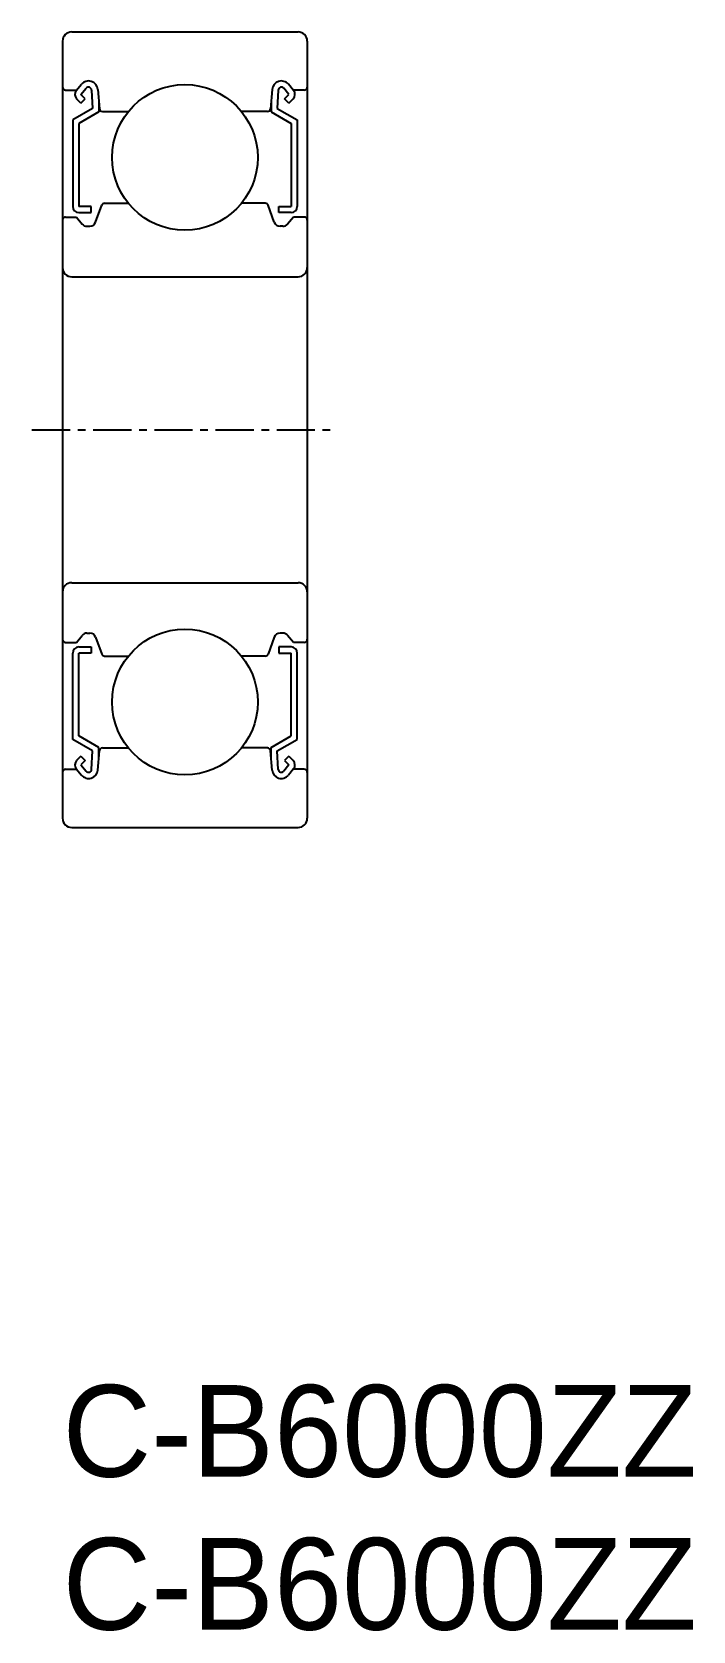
# Model space of a CAD drawing. Extents: x -1 to 20.6, y -8 to 44.2.
import ezdxf

# ---------------------------------------------------------------- set-up
doc = ezdxf.new("R2010")
doc.units = 0
doc.linetypes.add('CENTER', pattern=[2, 1.25, -0.25, 0.25, -0.25])
doc.layers.get('0').update_dxf_attribs({"linetype": 'CONTINUOUS'})
doc.layers.add('CENTER', color=1, linetype='CENTER')

msp = doc.modelspace()

# ---------------------------------------------------------------- linework, layer by layer
at = {"color": 7, "linetype": 'CONTINUOUS'}
for p, q in [((0, 43.922), (0, 18.522)), ((0.3, 44.222), (7.7, 44.222)), ((8, 43.922), (8, 18.522)), ((0.448, 42.308), (0.619, 42.512)), ((0.602, 42.18), (0.772, 42.382)), ((1.148, 42.346), (1.203, 41.713)), ((6.852, 42.346), (6.797, 41.713)), ((7.398, 42.18), (7.228, 42.382)), ((7.552, 42.308), (7.381, 42.512)), ((0.1, 42.322), (0.46, 42.322)), ((0.602, 41.897), (0.46, 42.038)), ((0.743, 42.039), (0.602, 42.18)), ((0.602, 41.897), (0.743, 42.039)), ((0.948, 42.323), (0.981, 41.723)), ((1.181, 41.968), (1.181, 41.607)), ((6.819, 41.968), (6.819, 41.607)), ((7.052, 42.323), (7.019, 41.723)), ((7.257, 42.039), (7.398, 42.18)), ((7.398, 41.897), (7.257, 42.039)), ((7.398, 41.897), (7.54, 42.038)), ((7.9, 42.322), (7.54, 42.322)), ((0.981, 41.723), (0.331, 41.347)), ((0.331, 41.347), (0.331, 38.522)), ((1.181, 41.607), (0.531, 41.232)), ((1.303, 41.622), (2.151, 41.622)), ((6.697, 41.622), (5.849, 41.622)), ((6.819, 41.607), (7.469, 41.232)), ((7.019, 41.723), (7.669, 41.347)), ((7.669, 41.347), (7.669, 38.522)), ((0.531, 41.232), (0.531, 38.522)), ((7.469, 41.232), (7.469, 38.522)), ((0.1, 38.172), (0.45, 38.172)), ((0.45, 38.172), (0.642, 37.943)), ((0.931, 38.522), (0.531, 38.522)), ((0.531, 38.322), (0.931, 38.322)), ((0.931, 38.322), (0.931, 38.522)), ((1.079, 38.003), (1.28, 38.556)), ((1.374, 38.622), (2.151, 38.622)), ((6.626, 38.622), (5.849, 38.622)), ((6.921, 38.003), (6.72, 38.556)), ((7.069, 38.322), (7.069, 38.522)), ((7.069, 38.522), (7.469, 38.522)), ((7.469, 38.322), (7.069, 38.322)), ((7.55, 38.172), (7.358, 37.943)), ((7.9, 38.172), (7.55, 38.172)), ((0.795, 37.872), (0.891, 37.872)), ((7.205, 37.872), (7.109, 37.872)), ((0.3, 36.222), (7.7, 36.222)), ((0.3, 26.222), (7.7, 26.222)), ((0.795, 24.572), (0.891, 24.572)), ((7.205, 24.572), (7.109, 24.572)), ((0.1, 24.272), (0.45, 24.272)), ((0.45, 24.272), (0.642, 24.5)), ((0.531, 24.122), (0.931, 24.122)), ((0.931, 24.122), (0.931, 23.922)), ((1.079, 24.44), (1.28, 23.888)), ((6.921, 24.44), (6.72, 23.888)), ((7.069, 24.122), (7.069, 23.922)), ((7.469, 24.122), (7.069, 24.122)), ((7.55, 24.272), (7.358, 24.5)), ((7.9, 24.272), (7.55, 24.272)), ((0.331, 21.097), (0.331, 23.922)), ((0.531, 21.212), (0.531, 23.922)), ((0.931, 23.922), (0.531, 23.922)), ((1.374, 23.822), (2.151, 23.822)), ((6.626, 23.822), (5.849, 23.822)), ((7.069, 23.922), (7.469, 23.922)), ((7.469, 21.212), (7.469, 23.922)), ((7.669, 21.097), (7.669, 23.922)), ((0.981, 20.721), (0.331, 21.097)), ((1.181, 20.837), (0.531, 21.212)), ((6.819, 20.837), (7.469, 21.212)), ((7.019, 20.721), (7.669, 21.097)), ((0.602, 20.547), (0.46, 20.405)), ((0.602, 20.547), (0.743, 20.405)), ((0.743, 20.405), (0.602, 20.264)), ((0.948, 20.12), (0.981, 20.721)), ((1.148, 20.098), (1.203, 20.73)), ((1.181, 20.476), (1.181, 20.837)), ((1.303, 20.822), (2.151, 20.822)), ((6.697, 20.822), (5.849, 20.822)), ((6.852, 20.098), (6.797, 20.73)), ((6.819, 20.476), (6.819, 20.837)), ((7.052, 20.12), (7.019, 20.721)), ((7.398, 20.547), (7.257, 20.405)), ((7.257, 20.405), (7.398, 20.264)), ((7.398, 20.547), (7.54, 20.405)), ((0.1, 20.122), (0.46, 20.122)), ((0.448, 20.136), (0.619, 19.931)), ((0.602, 20.264), (0.772, 20.061)), ((7.398, 20.264), (7.228, 20.061)), ((7.552, 20.136), (7.381, 19.931)), ((7.9, 20.122), (7.54, 20.122)), ((0.3, 18.222), (7.7, 18.222))]:
    msp.add_line(p, q, dxfattribs=at)
for centre in [(4, 40.122), (4, 22.322)]:
    msp.add_circle(centre, 2.381, dxfattribs=at)
for centre, radius, start, end in [((0.3, 43.922), 0.3, 90, 180), ((7.7, 43.922), 0.3, 0, 90), ((0.1, 42.422), 0.1, 180, 270), ((0.849, 42.32), 0.3, 4.9354, 140.137), ((0.849, 42.318), 0.1, 3.1017, 139.9503), ((7.151, 42.32), 0.3, 39.863, 175.0646), ((7.151, 42.318), 0.1, 40.0497, 176.8983), ((7.9, 42.422), 0.1, 270, 0), ((0.602, 42.18), 0.2, 140.137, 225.002), ((7.398, 42.18), 0.2, 314.998, 39.863), ((1.303, 41.722), 0.1, 184.9354, 270), ((6.697, 41.722), 0.1, 270, 355.0646), ((0.1, 38.072), 0.1, 90, 180.8103), ((0.531, 38.522), 0.2, 180, 270), ((1.374, 38.522), 0.1, 90, 159.9916), ((6.626, 38.522), 0.1, 20.0084, 90), ((7.469, 38.522), 0.2, 270, 0), ((7.9, 38.072), 0.1, 359.1897, 90), ((0.795, 38.072), 0.2, 219.9762, 270), ((0.891, 38.072), 0.2, 270, 339.9916), ((7.109, 38.072), 0.2, 200.0084, 270), ((7.205, 38.072), 0.2, 270, 320.0238), ((0.3, 36.522), 0.3, 180, 270), ((7.7, 36.522), 0.3, 270, 0), ((0.3, 25.922), 0.3, 90, 180), ((7.7, 25.922), 0.3, 0, 90), ((0.795, 24.372), 0.2, 90, 140.0238), ((0.891, 24.372), 0.2, 20.0084, 90), ((7.109, 24.372), 0.2, 90, 159.9916), ((7.205, 24.372), 0.2, 39.9762, 90), ((0.1, 24.372), 0.1, 179.1897, 270), ((0.531, 23.922), 0.2, 90, 180), ((7.469, 23.922), 0.2, 0, 90), ((7.9, 24.372), 0.1, 270, 0.8103), ((1.374, 23.922), 0.1, 200.0084, 270), ((6.626, 23.922), 0.1, 270, 339.9916), ((0.602, 20.264), 0.2, 134.998, 219.863), ((1.303, 20.722), 0.1, 90, 175.0646), ((6.697, 20.722), 0.1, 4.9354, 90), ((7.398, 20.264), 0.2, 320.137, 45.002), ((0.1, 20.022), 0.1, 90, 180), ((0.849, 20.123), 0.3, 219.863, 355.0646), ((0.849, 20.126), 0.1, 220.0497, 356.8983), ((7.151, 20.123), 0.3, 184.9354, 320.137), ((7.151, 20.126), 0.1, 183.1017, 319.9503), ((7.9, 20.022), 0.1, 0, 90), ((0.3, 18.522), 0.3, 180, 270), ((7.7, 18.522), 0.3, 270, 0)]:
    msp.add_arc(centre, radius, start, end, dxfattribs=at)
at = {"layer": 'CENTER', "color": 1, "linetype": 'CENTER'}
msp.add_line((-1, 31.222), (9, 31.222), dxfattribs=at)

# ---------------------------------------------------------------- texts
at = {"color": 7, "linetype": 'CONTINUOUS'}
for p in [(0, -3), (0, -8)]:
    msp.add_text('C-B6000ZZ', height=3, dxfattribs=at).set_placement(p)

doc.saveas('drawing.dxf')
